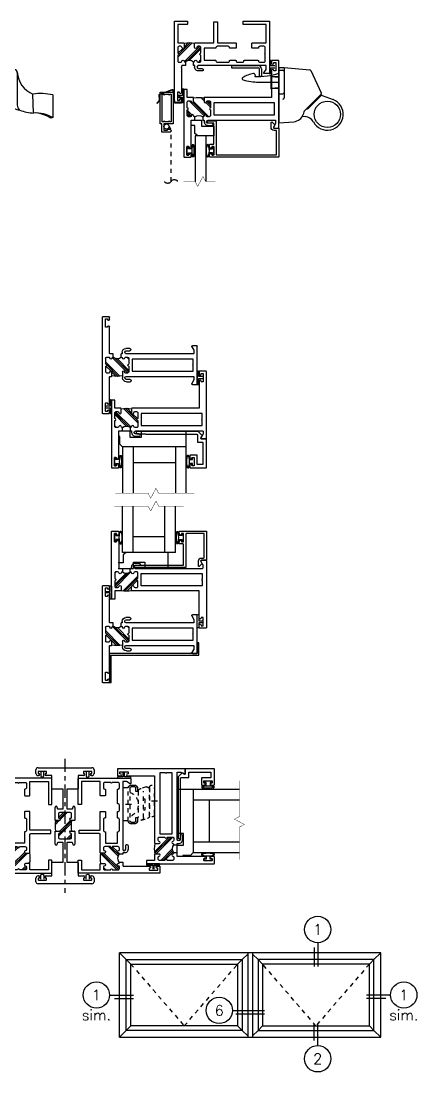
# Model space of a CAD drawing. Extents: x 0.1 to 55.9, y 2.9 to 38.1.
# Drawn here: x 18.25 to 27.63, y 2.89 to 27.77 of the extents above; entities that cross this region are included whole.
import ezdxf
from ezdxf.enums import TextEntityAlignment as Align

# ---------------------------------------------------------------- set-up
doc = ezdxf.new("R2010")
doc.units = 0
doc.header["$LTSCALE"] = 0.25
doc.header["$MEASUREMENT"] = 0
for name, pattern in [('CENTER', [2, 1.25, -0.25, 0.25, -0.25]), ('HIDDEN', [0.375, 0.25, -0.125]), ('HIDDEN2', [0.1875, 0.125, -0.0625])]:
    doc.linetypes.add(name, pattern=pattern)
doc.layers.get('0').update_dxf_attribs({"linetype": 'CONTINUOUS'})
for name, color, linetype in [('CENTERLINE', 40, 'CENTER'), ('DIM', 7, 'CONTINUOUS'), ('ELEV_FRAME', 1, 'CONTINUOUS'), ('ELEV_VENT', 5, 'CONTINUOUS'), ('FRAME', 1, 'CONTINUOUS'), ('GLASS', 7, 'CONTINUOUS'), ('MISC', 7, 'CONTINUOUS'), ('SCREEN', 92, 'CONTINUOUS'), ('SCREEN_CLIP', 7, 'CONTINUOUS'), ('TEXT', 7, 'CONTINUOUS'), ('VENT', 5, 'CONTINUOUS')]:
    doc.layers.add(name, color=color, linetype=linetype)
doc.styles.get("Standard").update_dxf_attribs({"font": 'simplex.shx'})

# ---------------------------------------------------------------- blocks, each defined once
blk = doc.blocks.new('PI_STRIKE PLATE')
at = {"layer": 'MISC'}
for p, q in [((0, 0), (-0.01, 0)), ((-0.01, 0), (-0.01, -0.05)), ((0, 0), (0.62, 0)), ((-0.01, -0.05), (0.62, -0.05)), ((0.65, -0.256), (0.65, -0.08)), ((0.7, -0.08), (0.7, -0.256)), ((0.7, -0.256), (0.65, -0.256))]:
    blk.add_line(p, q, dxfattribs=at)
for radius in [0.08, 0.03]:
    blk.add_arc((0.62, -0.08), radius, 0, 90, dxfattribs=at)
blk = doc.blocks.new('PI_SPRING_LATCH')
for p, q in [((0, 1.312), (0.125, 1.312)), ((0, 1.25), (0.094, 1.25)), ((0.125, 1.312), (0.125, 0.594)), ((0.125, 1.312), (0.73, 1.26)), ((0.755, 1.242), (1.003, 0.711)), ((0, 0.688), (0.094, 0.688)), ((0.996, 0.676), (0.6, 0.28)), ((0.992, 0.646), (0.691, 0.346)), ((1.025, 0.653), (1.282, 0.555)), ((0.592, 0.267), (0.572, 0.204)), ((0, 0), (0.356, 0.031)), ((0.552, 0.159), (0.621, 0.153))]:
    blk.add_line(p, q)
blk.add_circle((1.147, 0.205), 0.312)
for centre, radius, start, end in [((0.094, 1.219), 0.0312, 0, 90), ((0.727, 1.228), 0.0313, 25, 85), ((0.094, 0.719), 0.0312, 270, 0), ((0.094, 0.594), 0.0312, 270, 0), ((1.147, 0.205), 0.375, 208.8153, 68.9669), ((1.014, 0.624), 0.0313, 68.9669, 135), ((0.974, 0.698), 0.0313, 315, 25), ((0.622, 0.258), 0.0313, 135, 162.2887), ((0.669, 0.368), 0.0312, 250.2245, 315), ((0.334, 0.28), 0.25, 275, 342.2887), ((0.599, -0.096), 0.25, 28.8153, 85)]:
    blk.add_arc(centre, radius, start, end)
at = {"layer": 'MISC'}
for p, q in [((0, 1.312), (0, 0)), ((-0.565, 1.137), (-0.57, 1.097)), ((-0.48, 0.967), (0, 0.967))]:
    blk.add_line(p, q, dxfattribs=at)
for centre, radius, start, end in [((-0.839, 1.049), 0.031, 122.2177, 254.8625), ((-0.489, 0.493), 0.687, 99.3002, 122.2177), ((-0.458, 2.46), 1.493, 254.8625, 269.1443), ((-0.596, 1.141), 0.031, 353.1248, 99.3002), ((-0.52, 2.817), 1.72, 268.3474, 287.5924)]:
    blk.add_arc(centre, radius, start, end, dxfattribs=at)
blk = doc.blocks.new('05P86-BLOCK-IG')
h = blk.add_hatch()
h.set_pattern_fill('PLAST', angle=45, style=0)
h.paths.add_polyline_path([(0.544, 1.12, -1), (0.544, 1.17), (0.544, 1.302, 0.414214), (0.512, 1.333), (0.474, 1.333, 0.38311), (0.443, 1.305, -0.947716), (0.393, 1.308), (0.393, 1.403, 0.081165), (0.143, 1.403), (0.143, 1.308, -0.947716), (0.094, 1.305, 0.38311), (0.063, 1.333), (0.024, 1.333, 0.414214), (-0.007, 1.302), (-0.007, 1.17, -1), (-0.007, 1.12), (-0.007, 0.988, 0.414214), (0.024, 0.957), (0.063, 0.957, 0.38311), (0.094, 0.985, -0.898027), (0.143, 0.985, 0.38311), (0.174, 0.957, -0.436275), (0.363, 0.957, 0.38311), (0.394, 0.985, -0.898027), (0.443, 0.985, 0.38311), (0.474, 0.957), (0.512, 0.957, 0.414214), (0.544, 0.988)])
for points in [[(0.003, 1.852, 0.414214), (-0.007, 1.842), (-0.007, 1.423, 0.414214), (0.003, 1.413), (0.134, 1.413, -0.414214), (0.143, 1.403), (0.143, 1.308, -0.947716), (0.094, 1.305, 0.38311), (0.063, 1.333), (0.024, 1.333, 0.414214), (-0.007, 1.302), (-0.007, 1.17, -1), (-0.007, 1.12), (-0.007, 0.988, 0.414214), (0.024, 0.957), (0.063, 0.957, 0.38311), (0.094, 0.985, -0.898027), (0.143, 0.985, 0.38311), (0.174, 0.957), (0.174, 0.877), (0.097, 0.877, 0.414214), (0.086, 0.867), (0.086, 0.847, -0.331679), (0.084, 0.843, 0.745356), (0.084, 0.824, -0.331679), (0.086, 0.82), (0.086, 0.747, -0.331679), (0.084, 0.743, 0.745356), (0.084, 0.724, -0.331679), (0.086, 0.72), (0.086, 0.244, -1.19356), (0.037, 0.244), (0.037, 0.25), (-0.014, 0.25), (-0.014, 0.05), (0.037, 0.05), (0.037, 0.074, -0.596863), (0.086, 0.074), (0.086, 0.01, -0.414214), (0.076, 0), (-0.076, 0, -0.414214), (-0.087, 0.01), (-0.087, 1.922, -0.414214), (-0.076, 1.932), (0.215, 1.932, -0.414214), (0.226, 1.922), (0.226, 1.862, -0.414214), (0.215, 1.852)], [(1.377, 1.298, -0.414214), (1.367, 1.288), (1.23, 1.288, -0.414214), (1.221, 1.298), (1.221, 1.302, 0.414214), (1.19, 1.333), (0.93, 1.333, 0.414214), (0.898, 1.302), (0.898, 1.298, -0.414214), (0.889, 1.288), (0.623, 1.288), (0.623, 1.002), (0.889, 1.002, -0.414214), (0.898, 0.992), (0.898, 0.988, 0.414214), (0.93, 0.957), (1.19, 0.957, 0.414214), (1.221, 0.988), (1.221, 0.992, -0.414214), (1.23, 1.002), (1.367, 1.002, -0.414214), (1.377, 0.992), (1.377, 0.988, 0.414214), (1.407, 0.957), (1.529, 0.957, 0.414214), (1.56, 0.988), (1.56, 0.992, -0.414214), (1.569, 1.002), (1.897, 1.002, -0.414214), (1.907, 0.992), (1.907, 0.988, 0.414214), (1.938, 0.957), (2.032, 0.957, 0.414214), (2.064, 0.988), (2.064, 1.132, -1), (2.064, 1.162), (2.064, 1.302, 0.414214), (2.032, 1.333), (1.938, 1.333, 0.414214), (1.907, 1.302), (1.907, 1.298, -0.414214), (1.897, 1.288), (1.76, 1.288, -0.414214), (1.75, 1.298), (1.75, 1.403, -0.414214), (1.76, 1.413), (2.084, 1.413), (2.084, 1.852), (1.549, 1.852, -0.414214), (1.539, 1.862), (1.539, 1.922, -0.414214), (1.549, 1.932), (2.154, 1.932, -0.414214), (2.163, 1.922), (2.163, 0.697, -0.414214), (2.154, 0.687), (2.042, 0.687, -0.57735), (2.034, 0.702), (2.084, 0.788), (2.084, 0.877), (0.483, 0.877, 1), (0.483, 0.806), (0.567, 0.806, -1.178959), (0.567, 0.752), (0.483, 0.752, -0.536675), (0.401, 0.877), (0.363, 0.877), (0.363, 0.957, 0.38311), (0.394, 0.985, -0.898027), (0.443, 0.985, 0.38311), (0.474, 0.957), (0.512, 0.957, 0.414214), (0.544, 0.988), (0.544, 1.12, -1), (0.544, 1.17), (0.544, 1.302, 0.414214), (0.512, 1.333), (0.474, 1.333, 0.38311), (0.443, 1.305, -0.947716), (0.393, 1.308), (0.393, 1.403, -0.414214), (0.404, 1.413), (0.832, 1.413, 0.414214), (0.852, 1.433), (0.852, 1.909), (0.932, 1.909), (0.932, 1.433, 0.414214), (0.952, 1.413), (1.367, 1.413, -0.414214), (1.377, 1.403)]]:
    blk.add_lwpolyline(points, format="xyb", close=True)
at = {"color": 7}
for centre, radius, start, end in [((0.269, 0.638), 0.775, 80.7195, 99.2805), ((0.269, 0.869), 0.129, 42.8591, 137.1409)]:
    blk.add_arc(centre, radius, start, end, dxfattribs=at)
blk = doc.blocks.new('05P11-Z-BAR')
h = blk.add_hatch()
h.set_pattern_fill('PLAST', angle=45, style=0)
h.set_pattern_definition([(45, (-0.3846, -1e-07), (-0.176777, 0.176777), []), (45, (-0.4067, 0.0221), (-0.176777, 0.176777), []), (45, (-0.4288, 0.0442), (-0.176777, 0.176777), [])])
h.paths.add_polyline_path([(0.006, 1.12, -0.414214), (-0.018, 1.145, -0.414214), (0.006, 1.17), (0.006, 1.302, 0.414214), (-0.025, 1.333), (-0.063, 1.333, 0.38311), (-0.094, 1.305, -0.947716), (-0.143, 1.308), (-0.143, 1.403, 0.087329), (-0.394, 1.403), (-0.394, 1.308, -1), (-0.443, 1.308, 0.352985), (-0.473, 1.333), (-0.512, 1.333, 0.414214), (-0.544, 1.302), (-0.544, 1.17, -0.414214), (-0.518, 1.145, -0.414214), (-0.544, 1.12), (-0.544, 0.988, 0.414214), (-0.512, 0.957), (-0.474, 0.957, 0.38311), (-0.443, 0.985, -0.898027), (-0.394, 0.985, 0.38311), (-0.363, 0.957, -0.325577), (-0.174, 0.957, 0.363634), (-0.143, 0.982, -0.947716), (-0.094, 0.985, 0.38311), (-0.063, 0.957), (-0.025, 0.957, 0.414214), (0.006, 0.988)])
blk.add_line((-0.087, 0.877), (-0.087, 0.877))
for points in [[(-2.164, 2.28, -0.414214), (-2.154, 2.29), (-2.001, 2.29, -0.414214), (-1.991, 2.28), (-1.991, 2.226, -1), (-2.041, 2.226), (-2.041, 2.23, 0.414214), (-2.051, 2.24), (-2.081, 2.24, 0.414214), (-2.091, 2.23), (-2.091, 2.05, 0.414214), (-2.081, 2.04), (-2.051, 2.04, 0.414214), (-2.041, 2.05), (-2.041, 2.051, -1), (-1.991, 2.051), (-1.991, 1.413), (-0.403, 1.413, -0.414214), (-0.394, 1.403), (-0.394, 1.306, -0.888834), (-0.443, 1.306, 0.377258), (-0.474, 1.333), (-0.512, 1.333, 0.414214), (-0.544, 1.302), (-0.544, 1.17, -1), (-0.544, 1.12), (-0.544, 0.988, 0.414214), (-0.512, 0.957), (-0.474, 0.957, 0.383109), (-0.443, 0.985, -0.898027), (-0.394, 0.985, 0.38311), (-0.363, 0.957), (-0.363, 0.877), (-0.394, 0.877), (-0.394, 0.842, -0.414214), (-0.483, 0.752), (-0.571, 0.752, -1), (-0.571, 0.806), (-0.486, 0.806, 0.859155), (-0.486, 0.877), (-2.074, 0.877, 0.414214), (-2.084, 0.867), (-2.084, 0.797, 0.131652), (-2.082, 0.792), (-2.035, 0.709, -0.577353), (-2.048, 0.687), (-2.154, 0.687, -0.414214), (-2.164, 0.697), (-2.164, 2.28)], [(-0.025, 0.957, 0.414214), (0.006, 0.988), (0.006, 1.12, -1), (0.006, 1.17), (0.006, 1.302, 0.414214), (-0.025, 1.333), (-0.063, 1.333, 0.38311), (-0.094, 1.305, -0.947716), (-0.143, 1.308), (-0.143, 1.403, -0.414214), (-0.133, 1.413), (0.006, 1.413), (0.006, 1.603), (0.086, 1.603), (0.086, 0.01, -0.414214), (0.077, 0), (-0.077, 0, -0.414214), (-0.087, 0.01), (-0.087, 0.064, -1), (-0.037, 0.064), (-0.037, 0.06, 0.414214), (-0.027, 0.05), (0.003, 0.05, 0.414214), (0.014, 0.06), (0.014, 0.24, 0.414214), (0.003, 0.25), (-0.027, 0.25, 0.414214), (-0.037, 0.24), (-0.037, 0.239, -1), (-0.087, 0.239), (-0.087, 0.877), (-0.174, 0.877), (-0.174, 0.957, 0.363634), (-0.143, 0.982, -0.947716), (-0.094, 0.985, 0.38311), (-0.063, 0.957), (-0.025, 0.957)]]:
    blk.add_lwpolyline(points, format="xyb")
blk.add_lwpolyline([(-2.063, 1.16), (-2.063, 1.288), (-0.623, 1.288), (-0.623, 1.002), (-2.063, 1.002), (-2.063, 1.129), (-2.048, 1.145)], close=True)
at = {"color": 7}
for centre, radius, start, end in [((-0.269, 0.638), 0.775, 80.7195, 99.2805), ((-0.269, 0.828), 0.16, 53.9319, 126.0681)]:
    blk.add_arc(centre, radius, start, end, dxfattribs=at)
blk = doc.blocks.new('05P05-.25in_GLASS_STOP')
for p, q in [((-0.588, 0.25), (-0.623, 0.25)), ((-0.623, 0.25), (-0.623, 0.05)), ((-0.588, 0.198), (-0.588, 0.25)), ((-0.022, 0.198), (-0.022, 0.25)), ((-0.022, 0.25), (0.013, 0.25)), ((0.013, 0.25), (0.013, 0.05)), ((-0.623, 0.05), (-0.588, 0.05)), ((-0.526, 0.198), (-0.588, 0.198)), ((-0.588, 0.05), (-0.588, 0.103)), ((-0.588, 0.103), (-0.526, 0.103)), ((-0.084, 0.198), (-0.022, 0.198)), ((-0.022, 0.103), (-0.084, 0.103)), ((-0.022, 0.05), (-0.022, 0.103)), ((0.013, 0.05), (-0.022, 0.05))]:
    blk.add_line(p, q)
blk.add_lwpolyline([(-2.048, 0.632, 0.414214), (-1.978, 0.702), (-1.978, 0.817, 0.668179), (-2.003, 0.828), (-2.053, 0.778, 0.339454), (-2.057, 0.748), (-2.035, 0.71, -0.57735), (-2.048, 0.687), (-2.153, 0.687, 0.414214), (-2.163, 0.677), (-2.163, 0.01, 0.414214), (-2.153, 0), (-0.533, 0, 0.414214), (-0.523, 0.01), (-0.523, 0.064, 0.414214), (-0.548, 0.089), (-0.549, 0.089, 0.414214), (-0.573, 0.064), (-0.573, 0.06, -0.414214), (-0.583, 0.05), (-0.608, 0.05, -0.414214), (-0.623, 0.065), (-0.623, 0.235, -0.414214), (-0.608, 0.25), (-0.583, 0.25, -0.414214), (-0.573, 0.24), (-0.573, 0.239, 0.414214), (-0.549, 0.214), (-0.548, 0.214, 0.414214), (-0.523, 0.239), (-0.523, 0.288, 0.414214), (-0.538, 0.303), (-0.613, 0.303, -0.414214), (-0.623, 0.313), (-0.623, 0.795, -0.414214), (-0.613, 0.805), (-0.474, 0.805, 0.414214), (-0.447, 0.832), (-0.447, 0.833, 0.414214), (-0.474, 0.86), (-0.668, 0.86, 0.414214), (-0.678, 0.85), (-0.678, 0.065, -0.414214), (-0.688, 0.055), (-2.098, 0.055, -0.414214), (-2.108, 0.065), (-2.108, 0.622, -0.414214), (-2.098, 0.632)], format="xyb", close=True)
at = {"extrusion": (0, 0, -1)}
blk.add_ellipse((-0.479, 0.15), major_axis=(0, 0.129), ratio=0.232303, dxfattribs=at)
blk.add_ellipse((-0.131, 0.15), major_axis=(0, 0.129), ratio=0.232303)
for points in [[(-0.526, 0.198), (-0.524, 0.219), (-0.521, 0.239), (-0.512, 0.269), (-0.508, 0.28), (-0.495, 0.294), (-0.487, 0.298), (-0.479, 0.298), (-0.468, 0.298), (-0.46, 0.292), (-0.451, 0.279), (-0.447, 0.272), (-0.437, 0.244), (-0.433, 0.215), (-0.428, 0.136), (-0.432, 0.085), (-0.444, 0.034), (-0.448, 0.022), (-0.464, 0.005), (-0.478, 0), (-0.499, 0.008), (-0.504, 0.016), (-0.512, 0.032), (-0.515, 0.041), (-0.522, 0.067), (-0.524, 0.084), (-0.526, 0.103)], [(-0.084, 0.198), (-0.086, 0.219), (-0.089, 0.239), (-0.098, 0.269), (-0.102, 0.28), (-0.115, 0.294), (-0.123, 0.298), (-0.131, 0.298), (-0.142, 0.298), (-0.15, 0.292), (-0.159, 0.279), (-0.163, 0.272), (-0.173, 0.244), (-0.177, 0.215), (-0.182, 0.136), (-0.178, 0.085), (-0.166, 0.034), (-0.162, 0.022), (-0.146, 0.005), (-0.132, 0), (-0.111, 0.008), (-0.106, 0.016), (-0.098, 0.032), (-0.095, 0.041), (-0.088, 0.067), (-0.086, 0.084), (-0.084, 0.103)]]:
    blk.add_open_spline(points, degree=3, knots=[5.075676, 5.075676, 5.075676, 5.075676, 5.596595, 5.596595, 6.055763, 6.055763, 6.283185, 6.283185, 6.283185, 6.572914, 6.572914, 6.862642, 6.862642, 7.608886, 7.608886, 8.676451, 8.676451, 9.18434, 9.18434, 9.518242, 9.518242, 9.852144, 9.852144, 10.186046, 10.186046, 10.631436, 10.631436, 10.631436, 10.631436])
blk = doc.blocks.new('05P01-T-BAR')
h = blk.add_hatch()
h.set_pattern_fill('PLAST', angle=225, style=0)
h.paths.add_polyline_path([(0.006, 1.12, -0.414214), (-0.018, 1.145, -0.414214), (0.006, 1.17), (0.006, 1.302, 0.414214), (-0.024, 1.333), (-0.054, 1.333, 0.448856), (-0.093, 1.308, -1), (-0.143, 1.308, 0.363634), (-0.174, 1.333, -0.437775), (-0.362, 1.333, 0.363634), (-0.394, 1.308, -1), (-0.443, 1.308, 0.448856), (-0.483, 1.333), (-0.513, 1.333, 0.414214), (-0.543, 1.302), (-0.543, 1.17, -0.414214), (-0.518, 1.145, -0.414214), (-0.543, 1.12), (-0.543, 0.988, 0.414214), (-0.513, 0.957), (-0.483, 0.957), (-0.473, 0.957, 0.352985), (-0.443, 0.982, -1), (-0.394, 0.982), (-0.394, 0.887, 0.081165), (-0.143, 0.887), (-0.143, 0.982, -1), (-0.093, 0.982, 0.352985), (-0.064, 0.957), (-0.054, 0.957), (-0.024, 0.957, 0.414214), (0.006, 0.988)])
for p, q in [((-0.087, 2.226), (-0.087, 2.28)), ((-0.076, 2.29), (0.076, 2.29)), ((0.003, 2.24), (-0.027, 2.24)), ((0.086, 2.28), (0.086, 0.01)), ((-0.087, 1.423), (-0.087, 2.051)), ((-0.061, 2.201), (-0.062, 2.201)), ((-0.062, 2.076), (-0.061, 2.076)), ((-0.037, 2.23), (-0.037, 2.226)), ((-0.037, 2.051), (-0.037, 2.05)), ((-0.027, 2.04), (0.003, 2.04)), ((0.013, 2.05), (0.013, 2.23)), ((-2.163, 0.697), (-2.163, 1.593)), ((-2.153, 1.603), (-2.047, 1.603)), ((-2.035, 1.581), (-2.083, 1.496)), ((-2.083, 1.496), (-2.083, 1.423)), ((-0.59, 1.511), (-0.59, 1.512)), ((-0.564, 1.538), (-0.475, 1.538)), ((-2.073, 1.413), (-0.483, 1.413)), ((-0.483, 1.484), (-0.563, 1.484)), ((-0.543, 1.302), (-0.543, 1.17)), ((-0.483, 1.333), (-0.513, 1.333)), ((-0.447, 1.449), (-0.447, 1.449)), ((-0.385, 1.448), (-0.385, 1.423)), ((-0.375, 1.413), (-0.362, 1.413)), ((-0.362, 1.333), (-0.362, 1.413)), ((-0.174, 1.333), (-0.174, 1.413)), ((-0.174, 1.413), (-0.096, 1.413)), ((-0.024, 1.333), (-0.054, 1.333)), ((0.006, 1.17), (0.006, 1.302)), ((-0.543, 1.12), (-0.543, 0.988)), ((0.006, 0.988), (0.006, 1.12)), ((-2.083, 0.867), (-2.083, 0.794)), ((-2.083, 0.794), (-2.035, 0.71)), ((-0.483, 0.877), (-2.073, 0.877)), ((-0.598, 0.779), (-0.598, 0.779)), ((-0.484, 0.752), (-0.572, 0.752)), ((-0.571, 0.806), (-0.483, 0.806)), ((-0.513, 0.957), (-0.483, 0.957)), ((-0.483, 0.957), (-0.474, 0.957)), ((-0.447, 0.841), (-0.447, 0.842)), ((-0.394, 0.982), (-0.394, 0.842)), ((-0.143, 0.887), (-0.143, 0.982)), ((-0.096, 0.877), (-0.133, 0.877)), ((-0.087, 0.239), (-0.087, 0.867)), ((-0.062, 0.957), (-0.054, 0.957)), ((-0.054, 0.957), (-0.024, 0.957)), ((-2.047, 0.687), (-2.153, 0.687)), ((0.003, 0.25), (-0.027, 0.25)), ((-0.087, 0.01), (-0.087, 0.064)), ((0.076, 0), (-0.076, 0)), ((-0.061, 0.214), (-0.062, 0.214)), ((-0.062, 0.089), (-0.061, 0.089)), ((-0.037, 0.24), (-0.037, 0.239)), ((-0.037, 0.064), (-0.037, 0.06)), ((-0.027, 0.05), (0.003, 0.05)), ((0.013, 0.06), (0.013, 0.24))]:
    blk.add_line(p, q)
blk.add_lwpolyline([(-0.623, 1.288), (-0.623, 1.002), (-2.063, 1.002), (-2.063, 1.13), (-2.048, 1.145), (-2.063, 1.16), (-2.063, 1.288)], close=True)
for centre, radius, start, end in [((-0.076, 2.28), 0.01, 90, 180), ((-0.027, 2.23), 0.01, 90, 180), ((0.003, 2.23), 0.01, 0, 90), ((0.076, 2.28), 0.01, 0, 90), ((-0.062, 2.226), 0.0249, 180, 270), ((-0.062, 2.051), 0.0249, 90, 180), ((-0.061, 2.226), 0.0249, 270, 360), ((-0.061, 2.051), 0.0249, 360, 90), ((-0.027, 2.05), 0.01, 180, 270), ((0.003, 2.05), 0.01, 270, 0), ((-2.153, 1.593), 0.01, 90, 180), ((-2.047, 1.588), 0.015, 330, 90), ((-0.564, 1.512), 0.0265, 90, 180), ((-0.563, 1.511), 0.027, 180, 270), ((-0.475, 1.448), 0.09, 0, 90), ((-2.073, 1.423), 0.01, 180, 270), ((-0.513, 1.302), 0.031, 90, 180), ((-0.483, 1.449), 0.0355, 270, 0), ((-0.474, 1.303), 0.031, 8.9927, 105.6855), ((-0.483, 1.449), 0.035, 0, 90), ((-0.418, 1.308), 0.025, 180, 0), ((-0.363, 1.302), 0.031, 88.9185, 168.8505), ((-0.375, 1.423), 0.01, 180, 270), ((-0.174, 1.302), 0.031, 11.1495, 91.0815), ((-0.118, 1.308), 0.025, 180, 0), ((-0.096, 1.423), 0.01, 270, 0), ((-0.063, 1.303), 0.031, 74.3145, 171.0073), ((-0.024, 1.302), 0.031, 0, 90), ((-0.543, 1.145), 0.025, 0, 90), ((-0.543, 1.145), 0.025, 270, 360), ((-0.418, 0.982), 0.025, 0, 180), ((-0.118, 0.982), 0.025, 0, 180), ((0.006, 1.145), 0.025, 90, 180), ((0.006, 1.145), 0.025, 180, 270), ((-2.073, 0.867), 0.01, 90, 180), ((-0.571, 0.779), 0.027, 90, 180), ((-0.572, 0.779), 0.0265, 180, 270), ((-0.513, 0.988), 0.031, 180, 270), ((-0.483, 0.842), 0.0355, 0, 90), ((-0.484, 0.842), 0.09, 270, 360), ((-0.483, 0.841), 0.035, 270, 0), ((-0.474, 0.988), 0.031, 268.9185, 348.8505), ((-0.133, 0.887), 0.01, 180, 270), ((-0.096, 0.867), 0.01, 0, 90), ((-0.063, 0.988), 0.031, 191.1495, 271.0815), ((-0.024, 0.988), 0.031, 270, 0), ((-2.153, 0.697), 0.01, 180, 270), ((-2.047, 0.702), 0.015, 270, 30), ((-0.027, 0.24), 0.01, 90, 180), ((0.003, 0.24), 0.01, 0, 90), ((-0.062, 0.064), 0.0249, 90, 180), ((-0.076, 0.01), 0.01, 180, 270), ((-0.062, 0.239), 0.0249, 180, 270), ((-0.061, 0.239), 0.0249, 270, 0), ((-0.061, 0.064), 0.0249, 0, 90), ((-0.027, 0.06), 0.01, 180, 270), ((0.003, 0.06), 0.01, 270, 360), ((0.076, 0.01), 0.01, 270, 0)]:
    blk.add_arc(centre, radius, start, end)
at = {"color": 7}
for centre, radius, start, end in [((-0.268, 1.42), 0.128, 222.7148, 317.2852), ((-0.268, 1.652), 0.775, 260.7195, 279.2805)]:
    blk.add_arc(centre, radius, start, end, dxfattribs=at)
blk = doc.blocks.new('05P10-1.5in_GLASS_STOP')
for p, q in [((-1.838, 0.25), (-1.873, 0.25)), ((-1.873, 0.25), (-1.873, 0.05)), ((-1.838, 0.197), (-1.838, 0.25)), ((-0.022, 0.197), (-0.022, 0.25)), ((-0.022, 0.25), (0.013, 0.25)), ((0.013, 0.25), (0.013, 0.05)), ((-1.873, 0.05), (-1.838, 0.05)), ((-1.776, 0.197), (-1.838, 0.197)), ((-1.838, 0.05), (-1.838, 0.102)), ((-1.838, 0.102), (-1.776, 0.102)), ((-0.084, 0.197), (-0.022, 0.197)), ((-0.022, 0.102), (-0.084, 0.102)), ((-0.022, 0.05), (-0.022, 0.102)), ((0.013, 0.05), (-0.022, 0.05))]:
    blk.add_line(p, q)
blk.add_lwpolyline([(-1.823, 0.239), (-1.823, 0.24, 0.414214), (-1.833, 0.25), (-1.858, 0.25, 0.414214), (-1.873, 0.235), (-1.873, 0.065, 0.414214), (-1.858, 0.05), (-1.833, 0.05, 0.414214), (-1.823, 0.06), (-1.823, 0.064, -0.414214), (-1.799, 0.089), (-1.798, 0.089, -0.414214), (-1.773, 0.064), (-1.773, 0.015, -0.414214), (-1.788, 0), (-2.153, 0, -0.414214), (-2.163, 0.01), (-2.163, 0.677, -0.414214), (-2.153, 0.687), (-2.047, 0.687, 0.57735), (-2.035, 0.709), (-2.057, 0.748, -0.339454), (-2.053, 0.778), (-1.974, 0.857, -0.198912), (-1.967, 0.86), (-0.529, 0.86, -0.414214), (-0.502, 0.833), (-0.502, 0.832, -0.414214), (-0.529, 0.805), (-0.727, 0.805), (-0.727, 0.798), (-1.942, 0.798, 0.414214), (-1.952, 0.788), (-1.952, 0.617, -0.414214), (-1.962, 0.607), (-2.073, 0.607, 0.414214), (-2.083, 0.597), (-2.083, 0.09, 0.414214), (-2.073, 0.08), (-1.956, 0.08, 0.414214), (-1.946, 0.09), (-1.946, 0.293, -0.414214), (-1.936, 0.303), (-1.788, 0.303, -0.414214), (-1.773, 0.288), (-1.773, 0.239, -0.414214), (-1.798, 0.214), (-1.799, 0.214, -0.414214)], format="xyb", close=True)
at = {"extrusion": (0, 0, -1)}
blk.add_ellipse((-1.729, 0.15), major_axis=(0, 0.129), ratio=0.232303, dxfattribs=at)
blk.add_ellipse((-0.131, 0.15), major_axis=(0, 0.129), ratio=0.232303)
for points in [[(-1.776, 0.197), (-1.774, 0.219), (-1.771, 0.239), (-1.762, 0.269), (-1.758, 0.28), (-1.745, 0.294), (-1.737, 0.298), (-1.729, 0.298), (-1.718, 0.298), (-1.71, 0.292), (-1.701, 0.279), (-1.697, 0.272), (-1.687, 0.244), (-1.683, 0.215), (-1.678, 0.136), (-1.682, 0.085), (-1.694, 0.034), (-1.698, 0.022), (-1.714, 0.005), (-1.728, 0), (-1.749, 0.008), (-1.754, 0.016), (-1.762, 0.032), (-1.765, 0.041), (-1.772, 0.067), (-1.774, 0.084), (-1.776, 0.102)], [(-0.084, 0.197), (-0.086, 0.219), (-0.089, 0.239), (-0.098, 0.269), (-0.102, 0.28), (-0.115, 0.294), (-0.123, 0.298), (-0.131, 0.298), (-0.142, 0.298), (-0.15, 0.292), (-0.159, 0.279), (-0.163, 0.272), (-0.173, 0.244), (-0.177, 0.215), (-0.182, 0.136), (-0.178, 0.085), (-0.166, 0.034), (-0.162, 0.022), (-0.146, 0.005), (-0.132, 0), (-0.111, 0.008), (-0.106, 0.016), (-0.098, 0.032), (-0.095, 0.041), (-0.088, 0.067), (-0.086, 0.084), (-0.084, 0.102)]]:
    blk.add_open_spline(points, degree=3, knots=[5.075676, 5.075676, 5.075676, 5.075676, 5.596595, 5.596595, 6.055763, 6.055763, 6.283185, 6.283185, 6.283185, 6.572914, 6.572914, 6.862642, 6.862642, 7.608886, 7.608886, 8.676451, 8.676451, 9.18434, 9.18434, 9.518242, 9.518242, 9.852144, 9.852144, 10.186046, 10.186046, 10.631436, 10.631436, 10.631436, 10.631436])
blk = doc.blocks.new('05P94 I-MULL')
h = blk.add_hatch()
h.set_pattern_fill('PLAST', angle=45, style=0)
h.set_pattern_definition([(45, (-7.51987, -8.9998), (-0.1767767, 0.1767767), []), (45, (-7.54197, -8.9777), (-0.1767767, 0.1767767), []), (45, (-7.56406, -8.9556), (-0.1767767, 0.1767767), [])])
h.paths.add_polyline_path([(0.156, 1.4895, 0.4142136), (0.146, 1.4995), (0.1309, 1.4995, -0.4142136), (0.106, 1.5244), (0.106, 1.5246, -0.4142136), (0.1309, 1.5495), (0.131, 1.5495, 0.4142136), (0.156, 1.5745), (0.156, 1.6565, 0.4142136), (0.125, 1.6875), (0, 1.6875), (-0.125, 1.6875, 0.4142136), (-0.156, 1.6565), (-0.156, 1.5745, 0.4142136), (-0.131, 1.5495), (-0.1309, 1.5495, -0.4142136), (-0.106, 1.5246), (-0.106, 1.5244, -0.4142136), (-0.1309, 1.4995), (-0.226, 1.4995, 0.0811649), (-0.226, 1.2495), (-0.1309, 1.2495, -0.4142136), (-0.106, 1.2246), (-0.106, 1.2244, -0.4142136), (-0.1309, 1.1995), (-0.131, 1.1995, 0.4142136), (-0.156, 1.1745), (-0.156, 1.0925, 0.4142136), (-0.125, 1.0615), (0, 1.0615), (0.125, 1.0615, 0.4142136), (0.156, 1.0925), (0.156, 1.1745, 0.4142136), (0.131, 1.1995), (0.1309, 1.1995, -0.4142136), (0.106, 1.2244), (0.106, 1.2246, -0.4142136), (0.1309, 1.2495), (0.146, 1.2495, 0.4142136), (0.156, 1.2595, -0.0888896)])
for p, q in [((-0.637, 2.749), (0, 2.749)), ((0, 2.749), (0.637, 2.749)), ((-0.687, 2.612), (-0.687, 2.699)), ((-0.637, 2.652), (-0.637, 2.612)), ((-0.637, 2.612), (-0.6229, 2.612)), ((-0.6229, 2.562), (-0.637, 2.562)), ((-0.447, 2.662), (-0.627, 2.662)), ((-0.598, 2.5871), (-0.598, 2.5869)), ((-0.473, 2.5869), (-0.473, 2.5871)), ((-0.4481, 2.612), (-0.437, 2.612)), ((-0.313, 2.562), (-0.4481, 2.562)), ((-0.437, 2.612), (-0.437, 2.652)), ((-0.313, 2.251), (-0.313, 2.562)), ((0.4481, 2.562), (0.313, 2.562)), ((0.313, 2.562), (0.313, 2.251)), ((0.437, 2.652), (0.437, 2.612)), ((0.437, 2.612), (0.4481, 2.612)), ((0.627, 2.662), (0.447, 2.662)), ((0.473, 2.5871), (0.473, 2.5869)), ((0.598, 2.5869), (0.598, 2.5871)), ((0.6229, 2.612), (0.637, 2.612)), ((0.637, 2.562), (0.6229, 2.562)), ((0.637, 2.612), (0.637, 2.652)), ((0.687, 2.699), (0.687, 2.612)), ((-0.053, 2.241), (-0.303, 2.241)), ((0.303, 2.241), (0.053, 2.241)), ((-0.043, 1.7835), (-0.043, 2.231)), ((0.043, 2.231), (0.043, 1.7835)), ((-0.236, 1.5095), (-0.236, 1.8085)), ((-0.209, 1.8355), (-0.209, 1.8355)), ((-0.182, 1.8085), (-0.182, 1.7835)), ((-0.172, 1.7735), (-0.053, 1.7735)), ((0.053, 1.7735), (0.172, 1.7735)), ((0.182, 1.7835), (0.182, 1.8085)), ((0.209, 1.8355), (0.209, 1.8355)), ((0.236, 1.8085), (0.236, 1.5095)), ((-0.236, 1.4995), (-0.236, 1.5095)), ((-0.146, 1.4995), (-0.236, 1.4995)), ((-0.156, 1.6565), (-0.156, 1.5745)), ((-0.1309, 1.4995), (-0.146, 1.4995)), ((-0.131, 1.5495), (-0.1309, 1.5495)), ((0, 1.6875), (-0.125, 1.6875)), ((-0.106, 1.5246), (-0.106, 1.5244)), ((0.125, 1.6875), (0, 1.6875)), ((0.106, 1.5244), (0.106, 1.5246)), ((0.1309, 1.5495), (0.131, 1.5495)), ((0.226, 1.4995), (0.1309, 1.4995)), ((0.156, 1.5745), (0.156, 1.6565)), ((-0.236, 0.9405), (-0.236, 1.2495)), ((-0.236, 1.2495), (-0.1309, 1.2495)), ((0.1309, 1.2495), (0.226, 1.2495)), ((-0.156, 1.1745), (-0.156, 1.0925)), ((-0.1309, 1.1995), (-0.131, 1.1995)), ((-0.125, 1.0615), (0, 1.0615)), ((-0.106, 1.2246), (-0.106, 1.2244)), ((0, 1.0615), (0.125, 1.0615)), ((0.106, 1.2244), (0.106, 1.2246)), ((0.131, 1.1995), (0.1309, 1.1995)), ((0.156, 1.0925), (0.156, 1.1745)), ((0.236, 1.2395), (0.236, 0.9405)), ((-0.209, 0.9135), (-0.209, 0.9135)), ((-0.209, 0.9135), (-0.209, 0.9135)), ((-0.182, 0.9655), (-0.182, 0.9405)), ((-0.053, 0.9755), (-0.172, 0.9755)), ((-0.043, 0.518), (-0.043, 0.9655)), ((0.043, 0.9655), (0.043, 0.518)), ((0.172, 0.9755), (0.053, 0.9755)), ((0.182, 0.9405), (0.182, 0.9655)), ((0.209, 0.9135), (0.209, 0.9135)), ((-0.313, 0.187), (-0.313, 0.498)), ((-0.303, 0.508), (-0.053, 0.508)), ((0.053, 0.508), (0.303, 0.508)), ((0.313, 0.498), (0.313, 0.187)), ((-0.687, 0.05), (-0.687, 0.137)), ((-0.637, 0.187), (-0.6229, 0.187)), ((-0.6229, 0.137), (-0.637, 0.137)), ((-0.637, 0.137), (-0.637, 0.097)), ((0, 0), (-0.637, 0)), ((-0.627, 0.087), (-0.447, 0.087)), ((-0.598, 0.1621), (-0.598, 0.1619)), ((-0.473, 0.1619), (-0.473, 0.1621)), ((-0.4481, 0.187), (-0.313, 0.187)), ((-0.437, 0.137), (-0.4481, 0.137)), ((-0.437, 0.097), (-0.437, 0.137)), ((0.637, 0), (0, 0)), ((0.313, 0.187), (0.4481, 0.187)), ((0.4481, 0.137), (0.437, 0.137)), ((0.437, 0.137), (0.437, 0.097)), ((0.447, 0.087), (0.627, 0.087)), ((0.473, 0.1621), (0.473, 0.1619)), ((0.598, 0.1619), (0.598, 0.1621)), ((0.6229, 0.187), (0.637, 0.187)), ((0.637, 0.137), (0.6229, 0.137)), ((0.637, 0.097), (0.637, 0.137)), ((0.687, 0.137), (0.687, 0.05))]:
    blk.add_line(p, q)
for centre, radius, start, end in [((-0.637, 2.699), 0.05, 90, 180), ((0.637, 2.699), 0.05, 360, 90), ((-0.637, 2.612), 0.05, 180, 270), ((-0.627, 2.652), 0.01, 90, 180), ((-0.6229, 2.5871), 0.0249, 0, 90), ((-0.6229, 2.5869), 0.0249, 270, 360), ((-0.4481, 2.5871), 0.0249, 90, 180), ((-0.4481, 2.5869), 0.0249, 180, 270), ((-0.447, 2.652), 0.01, 0, 90), ((0.447, 2.652), 0.01, 90, 180), ((0.4481, 2.5871), 0.0249, 360, 90), ((0.4481, 2.5869), 0.0249, 270, 0), ((0.6229, 2.5871), 0.0249, 90, 180), ((0.6229, 2.5869), 0.0249, 180, 270), ((0.627, 2.652), 0.01, 0, 90), ((0.637, 2.612), 0.05, 270, 0), ((-0.303, 2.251), 0.01, 180, 270), ((-0.053, 2.231), 0.01, 0, 90), ((0.053, 2.231), 0.01, 90, 180), ((0.303, 2.251), 0.01, 270, 360), ((-0.209, 1.8085), 0.027, 90, 180), ((-0.209, 1.8085), 0.027, 360, 90), ((-0.172, 1.7835), 0.01, 180, 270), ((-0.053, 1.7835), 0.01, 270, 0), ((0.053, 1.7835), 0.01, 180, 270), ((0.172, 1.7835), 0.01, 270, 360), ((0.209, 1.8085), 0.027, 90, 180), ((0.209, 1.8085), 0.027, 360, 90), ((-0.125, 1.6565), 0.031, 90, 180), ((-0.131, 1.5745), 0.025, 180, 270), ((-0.1309, 1.5246), 0.0249, 360, 90), ((-0.1309, 1.5244), 0.0249, 270, 0), ((0.1309, 1.5246), 0.0249, 90, 180), ((0.1309, 1.5244), 0.0249, 180, 270), ((0.125, 1.6565), 0.031, 0, 90), ((0.131, 1.5745), 0.025, 270, 0), ((0.226, 1.5095), 0.01, 270, 360), ((-0.1309, 1.2246), 0.0249, 0, 90), ((0.1309, 1.2246), 0.0249, 90, 180), ((0.226, 1.2395), 0.01, 0, 90), ((-0.131, 1.1745), 0.025, 90, 180), ((-0.125, 1.0925), 0.031, 180, 270), ((-0.1309, 1.2244), 0.0249, 270, 360), ((0.1309, 1.2244), 0.0249, 180, 270), ((0.125, 1.0925), 0.031, 270, 360), ((0.131, 1.1745), 0.025, 0, 90), ((-0.209, 0.9405), 0.027, 180, 270), ((-0.209, 0.9405), 0.027, 270, 0), ((-0.172, 0.9655), 0.01, 90, 180), ((-0.053, 0.9655), 0.01, 360, 90), ((0.053, 0.9655), 0.01, 90, 180), ((0.172, 0.9655), 0.01, 360, 90), ((0.209, 0.9405), 0.027, 180, 270), ((0.209, 0.9405), 0.027, 270, 0), ((-0.303, 0.498), 0.01, 90, 180), ((-0.053, 0.518), 0.01, 270, 360), ((0.053, 0.518), 0.01, 180, 270), ((0.303, 0.498), 0.01, 0, 90), ((-0.637, 0.137), 0.05, 90, 180), ((-0.637, 0.05), 0.05, 180, 270), ((-0.627, 0.097), 0.01, 180, 270), ((-0.6229, 0.1621), 0.0249, 0, 90), ((-0.6229, 0.1619), 0.0249, 270, 0), ((-0.4481, 0.1621), 0.0249, 90, 180), ((-0.4481, 0.1619), 0.0249, 180, 270), ((-0.447, 0.097), 0.01, 270, 360), ((0.447, 0.097), 0.01, 180, 270), ((0.4481, 0.1621), 0.0249, 0, 90), ((0.4481, 0.1619), 0.0249, 270, 360), ((0.6229, 0.1621), 0.0249, 90, 180), ((0.6229, 0.1619), 0.0249, 180, 270), ((0.627, 0.097), 0.01, 270, 0), ((0.637, 0.137), 0.05, 360, 90), ((0.637, 0.05), 0.05, 270, 0)]:
    blk.add_arc(centre, radius, start, end)
at = {"color": 7}
for centre, radius, start, end in [((0.539, 1.3745), 0.7751, 170.71953, 189.28047), ((0.7978, 1.3745), 0.652, 168.94662, 191.05338)]:
    blk.add_arc(centre, radius, start, end, dxfattribs=at)
blk = doc.blocks.new('250-I-MULLIONS')
blk.add_blockref('05P94 I-MULL', (0, 0))
blk = doc.blocks.new('4-BAR_HINGE')
for p, q in [((0.248, -1.119), (0.123, -1.119)), ((0.248, -1.901), (0.123, -1.901))]:
    blk.add_line(p, q)
at = {"linetype": 'HIDDEN', "ltscale": 0.75}
for p, q in [((0.248, -1.119), (0.248, -1.901)), ((0.288, -1.901), (0.288, -1.119)), ((0.401, -1.054), (0.313, -1.054)), ((0.313, -1.094), (0.401, -1.094)), ((0.426, -1.119), (0.426, -1.204)), ((0.426, -1.204), (0.466, -1.204)), ((0.466, -1.204), (0.466, -1.119)), ((0.486, -1.823), (0.486, -1.198)), ((0.556, -1.136), (0.701, -1.178)), ((0.611, -1.198), (0.611, -1.823)), ((0.748, -1.239), (0.748, -1.864)), ((0.641, -1.377), (0.611, -1.377)), ((0.641, -1.644), (0.641, -1.377)), ((0.748, -1.904), (0.748, -1.279)), ((0.873, -1.279), (0.873, -1.904)), ((0.611, -1.644), (0.641, -1.644)), ((0.401, -1.926), (0.313, -1.926)), ((0.313, -1.966), (0.401, -1.966)), ((0.466, -1.816), (0.426, -1.816)), ((0.426, -1.816), (0.426, -1.901)), ((0.466, -1.901), (0.466, -1.816)), ((0.67, -1.924), (0.526, -1.881))]:
    blk.add_line(p, q, dxfattribs=at)
at = {"linetype": 'Continuous'}
for p, q in [((0.324, -1.51), (0.183, -1.51)), ((0.943, -1.591), (0.802, -1.591))]:
    blk.add_line(p, q, dxfattribs=at)
at = {"linetype": 'HIDDEN', "ltscale": 0.75}
for centre, radius, start, end in [((0.313, -1.119), 0.065, 90, 180), ((0.313, -1.119), 0.025, 90, 180), ((0.181, -1.51), 0.305, 290.4553, 69.5447), ((0.401, -1.119), 0.065, 360, 90), ((0.401, -1.119), 0.025, 0, 90), ((0.548, -1.198), 0.0625, 0, 180), ((0.686, -1.239), 0.062, 0, 75.7192), ((0.81, -1.279), 0.0625, 0, 180), ((0.313, -1.901), 0.065, 180, 270), ((0.313, -1.901), 0.025, 180, 270), ((0.401, -1.901), 0.065, 270, 0), ((0.401, -1.901), 0.025, 270, 0), ((0.548, -1.823), 0.0625, 180, 0), ((0.686, -1.864), 0.062, 255.5579, 0), ((0.81, -1.904), 0.0625, 180, 0)]:
    blk.add_arc(centre, radius, start, end, dxfattribs=at)
blk = doc.blocks.new('PI_CAM_HANDLE')
for p, q in [((-0.53, 0.5), (-0.625, 0.5)), ((0.124, 0.498), (0.031, 0.498)), ((-0.688, -0.01), (-0.688, 0.437)), ((-0.468, 0.437), (-0.468, 0.26)), ((0, 0.467), (0, -0.467)), ((0.155, 0.469), (0.282, 0.455)), ((0.155, -0.442), (0.155, 0.467)), ((0.155, -0.371), (0.155, 0.397)), ((0.31, 0.424), (0.31, -0.399)), ((0.37, 0.449), (0.471, 0.449)), ((0.531, 0.382), (0.531, -0.389)), ((0, 0.135), (-0.343, 0.135)), ((0.155, 0), (0.155, 0)), ((0, -0.135), (-0.562, -0.135)), ((0.921, -0.575), (0.903, -0.125)), ((1.377, -0.148), (1.377, -0.684)), ((0.034, -0.498), (0.127, -0.472)), ((0.155, -0.443), (0.282, -0.43)), ((1.377, -0.684), (1.331, -0.697))]:
    blk.add_line(p, q)
for centre, radius, start, end in [((-0.625, 0.437), 0.0625, 90, 180), ((-0.53, 0.437), 0.0625, 0, 90), ((0.031, 0.467), 0.031, 90, 180), ((0.124, 0.467), 0.031, 0, 90), ((-0.343, 0.26), 0.125, 180, 270), ((0.279, 0.424), 0.031, 0, 83.5847), ((0.37, 0.389), 0.06, 90, 172.88), ((0.471, 0.389), 0.06, 352.88, 90), ((1.143, 0.44), 0.614, 184.6484, 247.0299), ((-0.562, -0.01), 0.125, 180, 270), ((1.084, -1.333), 1.221, 76.082, 98.4948), ((0.031, -0.467), 0.031, 180, 276.4153), ((0.124, -0.442), 0.031, 276.4153, 360), ((0.279, -0.399), 0.031, 276.4153, 360), ((0.696, 0.113), 0.627, 232.0087, 260.9517), ((0.688, -0.377), 0.158, 184.1295, 234.9355), ((0.962, 0.419), 0.995, 248.5056, 267.6488), ((0.968, -1.385), 0.811, 59.7152, 93.3382), ((0.878, -1.426), 0.858, 58.1565, 83.4948)]:
    blk.add_arc(centre, radius, start, end)
blk = doc.blocks.new('114-FLAT_SCREEN')
blk.add_line((0.142, 0.603), (0.142, 0.602))
at = {"linetype": 'HIDDEN'}
blk.add_line((0.194, 0.481), (0.144, 0.59), dxfattribs=at)
blk.add_lwpolyline([(0.399, 0.442), (0.399, -0.307), (0.087, -0.307), (0.087, 0.442), (0.312, 0.442), (0.312, 0.593), (0.222, 0.593), (0.222, 0.572), (0.172, 0.572, -0.414214), (0.142, 0.602), (0.142, 0.613, -0.414214), (0.172, 0.643), (0.362, 0.643), (0.362, 0.442)], format="xyb", close=True)
blk.add_lwpolyline([(0.292, -0.257), (0.193, -0.257), (0.182, -0.237), (0.17, -0.257), (0.136, -0.257), (0.136, 0.392), (0.17, 0.392), (0.182, 0.372), (0.193, 0.392), (0.292, 0.392), (0.303, 0.372), (0.315, 0.392), (0.348, 0.392), (0.348, -0.257), (0.315, -0.257), (0.303, -0.237)], close=True)
blk.add_circle((0.25, 0.507), 0.0618)
blk = doc.blocks.new('05P12-1.25in_GLASS_STOP')
for p, q in [((-1.588, 0.25), (-1.624, 0.25)), ((-1.624, 0.25), (-1.624, 0.05)), ((-1.588, 0.197), (-1.588, 0.25)), ((-0.022, 0.197), (-0.022, 0.25)), ((-0.022, 0.25), (0.013, 0.25)), ((0.013, 0.25), (0.013, 0.05)), ((-1.624, 0.05), (-1.588, 0.05)), ((-1.526, 0.197), (-1.588, 0.197)), ((-1.588, 0.05), (-1.588, 0.102)), ((-1.588, 0.102), (-1.526, 0.102)), ((-0.084, 0.197), (-0.022, 0.197)), ((-0.022, 0.102), (-0.084, 0.102)), ((-0.022, 0.05), (-0.022, 0.102)), ((0.013, 0.05), (-0.022, 0.05))]:
    blk.add_line(p, q)
blk.add_lwpolyline([(-1.573, 0.24, 0.414214), (-1.583, 0.25), (-1.614, 0.25, 0.414214), (-1.624, 0.24), (-1.624, 0.06, 0.414214), (-1.614, 0.05), (-1.583, 0.05, 0.414214), (-1.573, 0.06), (-1.573, 0.063, -0.414214), (-1.548, 0.088), (-1.548, 0.088, -0.414214), (-1.523, 0.063), (-1.523, 0.01, -0.414214), (-1.533, 0), (-2.163, 0), (-2.163, 0.677, -0.414214), (-2.154, 0.687), (-2.047, 0.687, 0.57735), (-2.034, 0.709), (-2.059, 0.754, -0.339454), (-2.057, 0.773), (-2.002, 0.828, -0.668179), (-1.977, 0.817), (-1.977, 0.702, -0.414214), (-2.047, 0.632), (-2.098, 0.632, 0.414214), (-2.108, 0.622), (-2.108, 0.055), (-1.688, 0.055, 0.414214), (-1.679, 0.065), (-1.679, 0.85, -0.414214), (-1.669, 0.86), (-0.474, 0.86, -0.414214), (-0.447, 0.833), (-0.447, 0.832, -0.414214), (-0.474, 0.805), (-1.614, 0.805, 0.414214), (-1.624, 0.795), (-1.624, 0.31, 0.414214), (-1.614, 0.3), (-1.533, 0.3, -0.414214), (-1.523, 0.29), (-1.523, 0.238, -0.414214), (-1.548, 0.213), (-1.548, 0.213, -0.414214), (-1.573, 0.238)], format="xyb", close=True)
at = {"extrusion": (0, 0, -1)}
blk.add_ellipse((-1.479, 0.15), major_axis=(0, 0.129), ratio=0.232303, dxfattribs=at)
blk.add_ellipse((-0.131, 0.15), major_axis=(0, 0.129), ratio=0.232303)
for points in [[(-1.526, 0.197), (-1.524, 0.219), (-1.521, 0.239), (-1.512, 0.269), (-1.508, 0.28), (-1.495, 0.294), (-1.487, 0.298), (-1.479, 0.298), (-1.468, 0.298), (-1.46, 0.292), (-1.451, 0.279), (-1.447, 0.272), (-1.437, 0.244), (-1.433, 0.215), (-1.428, 0.136), (-1.432, 0.085), (-1.444, 0.034), (-1.448, 0.022), (-1.464, 0.005), (-1.478, 0), (-1.499, 0.008), (-1.504, 0.016), (-1.512, 0.032), (-1.515, 0.041), (-1.522, 0.067), (-1.524, 0.084), (-1.526, 0.102)], [(-0.084, 0.197), (-0.086, 0.219), (-0.089, 0.239), (-0.098, 0.269), (-0.102, 0.28), (-0.115, 0.294), (-0.123, 0.298), (-0.131, 0.298), (-0.142, 0.298), (-0.15, 0.292), (-0.159, 0.279), (-0.163, 0.272), (-0.173, 0.244), (-0.177, 0.215), (-0.182, 0.136), (-0.178, 0.085), (-0.166, 0.034), (-0.162, 0.022), (-0.146, 0.005), (-0.132, 0), (-0.111, 0.008), (-0.106, 0.016), (-0.098, 0.032), (-0.095, 0.041), (-0.088, 0.067), (-0.086, 0.084), (-0.084, 0.102)]]:
    blk.add_open_spline(points, degree=3, knots=[5.075676, 5.075676, 5.075676, 5.075676, 5.596595, 5.596595, 6.055763, 6.055763, 6.283185, 6.283185, 6.283185, 6.572914, 6.572914, 6.862642, 6.862642, 7.608886, 7.608886, 8.676451, 8.676451, 9.18434, 9.18434, 9.518242, 9.518242, 9.852144, 9.852144, 10.186046, 10.186046, 10.631436, 10.631436, 10.631436, 10.631436])

msp = doc.modelspace()

# ---------------------------------------------------------------- linework, layer by layer
at = {"color": 7}
for p, q in [((24.177, 26.159), (24.177, 26.455)), ((24.187, 26.159), (24.187, 26.455)), ((24.36, 26.447), (24.187, 26.447)), ((24.36, 26.167), (24.36, 26.447)), ((24.36, 26.167), (24.187, 26.167))]:
    msp.add_line(p, q, dxfattribs=at)
at = {"color": 7, "linetype": 'HIDDEN2', "ltscale": 0.25}
for p, q in [((24.36, 26.437), (24.187, 26.437)), ((24.36, 26.177), (24.187, 26.177))]:
    msp.add_line(p, q, dxfattribs=at)
at = {"color": 7}
for centre, start, end in [((24.182, 26.455), 0, 180), ((24.182, 26.159), 180, 0)]:
    msp.add_arc(centre, 0.005, start, end, dxfattribs=at)
at = {"layer": 'CENTERLINE'}
msp.add_line((19.295, 10.302), (19.295, 7.129), dxfattribs=at)
at = {"layer": 'DIM'}
for p, q in [((22.159, 17.687), (20.659, 17.687)), ((21.909, 17.312), (20.909, 17.312)), ((22.331, 9.583), (22.331, 8.083)), ((22.706, 9.333), (22.706, 8.333))]:
    msp.add_line(p, q, dxfattribs=at)
at = {"layer": 'ELEV_FRAME'}
for p, q in [((26.77, 5.709), (20.586, 5.709)), ((20.586, 3.709), (20.586, 5.709)), ((20.586, 5.709), (20.747, 5.548)), ((23.491, 5.548), (23.621, 5.678)), ((23.621, 5.709), (23.621, 3.709)), ((23.735, 5.709), (23.735, 3.709)), ((23.865, 5.548), (23.735, 5.678)), ((26.77, 5.709), (26.609, 5.548)), ((26.77, 3.709), (26.77, 5.709)), ((20.586, 3.709), (20.747, 3.87)), ((23.621, 3.74), (23.491, 3.87)), ((23.735, 3.74), (23.865, 3.87)), ((26.77, 3.709), (26.609, 3.87)), ((20.586, 3.709), (26.77, 3.709))]:
    msp.add_line(p, q, dxfattribs=at)
for points in [[(20.747, 3.87), (20.747, 5.548), (23.491, 5.548), (23.491, 3.87)], [(26.609, 3.87), (26.609, 5.548), (23.865, 5.548), (23.865, 3.87)]]:
    msp.add_lwpolyline(points, close=True, dxfattribs=at)
at = {"layer": 'ELEV_VENT'}
for p, q in [((20.854, 5.441), (20.747, 5.548)), ((23.383, 5.441), (23.491, 5.548)), ((23.972, 5.441), (23.865, 5.548)), ((26.501, 5.441), (26.609, 5.548)), ((20.854, 3.977), (20.747, 3.87)), ((23.383, 3.977), (23.491, 3.87)), ((23.972, 3.977), (23.865, 3.87)), ((26.501, 3.977), (26.609, 3.87))]:
    msp.add_line(p, q, dxfattribs=at)
for points in [[(20.854, 3.977), (20.854, 5.441), (23.383, 5.441), (23.383, 3.977)], [(26.501, 3.977), (26.501, 5.441), (23.972, 5.441), (23.972, 3.977)]]:
    msp.add_lwpolyline(points, close=True, dxfattribs=at)
at = {"layer": 'GLASS', "color": 7, "linetype": 'Continuous'}
for p, q in [((22.376, 25.046), (22.376, 23.968)), ((22.626, 25.046), (22.626, 23.97))]:
    msp.add_line(p, q, dxfattribs=at)
at = {"layer": 'GLASS', "linetype": 'Continuous'}
for p, q in [((20.659, 17.687), (20.659, 16.588)), ((20.909, 17.687), (20.909, 16.588)), ((21.909, 17.687), (21.909, 16.588)), ((22.159, 17.687), (22.159, 16.588)), ((20.659, 15.187), (20.659, 16.285)), ((20.909, 15.187), (20.909, 16.285)), ((21.659, 15.187), (21.659, 16.285)), ((21.909, 15.187), (21.909, 16.285)), ((22.331, 9.583), (23.429, 9.583)), ((22.331, 9.333), (23.429, 9.333)), ((22.331, 8.333), (23.429, 8.333)), ((22.331, 8.083), (23.429, 8.083))]:
    msp.add_line(p, q, dxfattribs=at)
at = {"layer": 'GLASS', "const_width": 0.0094}
for points in [[(22.36, 16.588), (21.511, 16.588), (21.449, 16.706), (21.324, 16.471), (21.261, 16.588), (20.487, 16.588)], [(22.108, 16.285), (21.511, 16.285), (21.449, 16.403), (21.324, 16.168), (21.261, 16.285), (20.46, 16.285)], [(23.425, 9.784), (23.425, 8.935), (23.307, 8.872), (23.542, 8.747), (23.425, 8.685), (23.425, 7.911)]]:
    msp.add_lwpolyline(points, dxfattribs=at)
at = {"layer": 'MISC', "linetype": 'HIDDEN'}
for p, q in [((20.854, 5.441), (22.119, 3.977)), ((22.119, 3.977), (23.383, 5.441)), ((25.237, 3.977), (23.972, 5.441)), ((26.501, 5.441), (25.237, 3.977))]:
    msp.add_line(p, q, dxfattribs=at)
at = {"layer": 'MISC', "linetype": 'Continuous'}
for points in [[(24.263, 26.705), (24.17, 26.705), (24.17, 26.824, 0.414214), (24.16, 26.834), (24.144, 26.834, 0.414214), (24.134, 26.824), (24.134, 26.529, 0.414214), (24.144, 26.519)], [(24.144, 26.519), (24.16, 26.519, 0.414214), (24.17, 26.529), (24.17, 26.663), (24.263, 26.663)], [(22.1, 26.155), (22.087, 26.155, 0.414214), (22.077, 26.145), (22.077, 26.005), (21.981, 26.005)], [(21.981, 25.967), (22.077, 25.967), (22.077, 25.849, 0.414214), (22.087, 25.839), (22.1, 25.839, 0.414214), (22.11, 25.849), (22.11, 26.145, 0.414214), (22.1, 26.155)], [(22.556, 19.35), (22.461, 19.35), (22.461, 19.466, 0.414214), (22.451, 19.476), (22.437, 19.476, 0.414214), (22.427, 19.466), (22.427, 19.17, 0.414214), (22.437, 19.16)], [(22.437, 19.16), (22.451, 19.16, 0.414214), (22.461, 19.17), (22.461, 19.303), (22.556, 19.303)], [(20.264, 18.613), (20.36, 18.613), (20.36, 18.49, 0.414214), (20.37, 18.48), (20.383, 18.48, 0.414214), (20.393, 18.49), (20.393, 18.786, 0.414214), (20.383, 18.796)], [(20.383, 18.796), (20.37, 18.796, 0.414214), (20.36, 18.786), (20.36, 18.646), (20.264, 18.646)], [(20.264, 14.261), (20.36, 14.261), (20.36, 14.383, -0.414214), (20.37, 14.393), (20.383, 14.393, -0.414214), (20.393, 14.383), (20.393, 14.087, -0.414214), (20.383, 14.077)], [(20.383, 14.077), (20.37, 14.077, -0.414214), (20.36, 14.087), (20.36, 14.227), (20.264, 14.227)], [(22.556, 13.524), (22.461, 13.524), (22.461, 13.408, -0.414214), (22.451, 13.398), (22.437, 13.398, -0.414214), (22.427, 13.408), (22.427, 13.704, -0.414214), (22.437, 13.714)], [(22.437, 13.714), (22.451, 13.714, -0.414214), (22.461, 13.704), (22.461, 13.57), (22.556, 13.57)], [(20.665, 9.969), (20.665, 9.876), (20.546, 9.876, 0.414214), (20.536, 9.866), (20.536, 9.851, 0.414214), (20.546, 9.841), (20.842, 9.841, 0.414214), (20.852, 9.851), (20.852, 9.866, 0.414214), (20.842, 9.876), (20.707, 9.876), (20.707, 9.969)], [(21.409, 7.687), (21.409, 7.783), (21.527, 7.783, 0.414214), (21.537, 7.793), (21.537, 7.806, 0.414214), (21.527, 7.816), (21.231, 7.816, 0.414214), (21.221, 7.806)], [(21.221, 7.806), (21.221, 7.793, 0.414214), (21.231, 7.783), (21.371, 7.783), (21.371, 7.687)]]:
    msp.add_lwpolyline(points, format="xyb", dxfattribs=at)
for points in [[(22.283, 25.419), (22.525, 25.419), (22.525, 25.277), (22.819, 25.277), (22.819, 25.046), (22.437, 25.046)], [(22.437, 25.046), (22.368, 25.105), (22.368, 25.294), (22.283, 25.294)]]:
    msp.add_lwpolyline(points, dxfattribs=at)
at = {"layer": 'MISC', "const_width": 0.0094}
msp.add_lwpolyline([(22.857, 23.97), (22.625, 23.97), (22.562, 24.088), (22.437, 23.853), (22.375, 23.97), (22.108, 23.97)], dxfattribs=at)
at = {"layer": 'MISC'}
for points in [[(20.623, 18.064), (20.834, 18.064), (20.834, 17.918), (21.106, 17.918), (21.106, 18.064), (22.159, 18.064), (22.159, 17.687), (20.659, 17.687), (20.59, 17.747), (20.59, 17.935), (20.566, 17.935)], [(20.554, 14.81), (20.916, 14.81), (20.916, 14.955), (21.188, 14.955), (21.188, 14.81), (21.741, 14.81), (21.741, 15.187), (20.741, 15.187), (20.671, 15.127), (20.671, 14.939), (20.554, 14.939)], [(21.954, 8.046), (21.954, 8.257), (22.099, 8.257), (22.099, 8.53), (21.954, 8.53), (21.954, 9.583), (22.331, 9.583), (22.331, 8.083), (22.27, 8.013), (22.083, 8.013), (22.083, 7.989)]]:
    msp.add_lwpolyline(points, dxfattribs=at)
msp.add_lwpolyline([(22.467, 12.753), (22.467, 13.043), (22.427, 13.043), (22.427, 12.793), (20.35, 12.793), (20.35, 12.106), (20.39, 12.106), (20.39, 12.753)], close=True, dxfattribs=at)
for points in [[(18.724, 9.982), (18.724, 9.897, 1), (18.792, 9.897), (18.792, 9.982)], [(19.798, 9.982), (19.798, 9.897, 1), (19.866, 9.897), (19.866, 9.982)], [(18.724, 7.451), (18.724, 7.536, -1), (18.792, 7.536), (18.792, 7.451)], [(19.798, 7.451), (19.798, 7.536, -1), (19.866, 7.536), (19.866, 7.451)]]:
    msp.add_lwpolyline(points, format="xyb", dxfattribs=at)
at = {"layer": 'SCREEN', "linetype": 'HIDDEN'}
msp.add_line((21.805, 23.97), (21.805, 25.168), dxfattribs=at)
at = {"layer": 'SCREEN', "flags": 128}
for points in [[(21.649, 23.97), (21.65, 23.964), (21.654, 23.957), (21.66, 23.951), (21.669, 23.945), (21.68, 23.941), (21.692, 23.937), (21.706, 23.935), (21.72, 23.933), (21.734, 23.933), (21.748, 23.935), (21.762, 23.937), (21.774, 23.941), (21.785, 23.945), (21.794, 23.951), (21.8, 23.957), (21.804, 23.964), (21.805, 23.97)], [(21.962, 23.97), (21.961, 23.977), (21.957, 23.984), (21.95, 23.99), (21.942, 23.996), (21.931, 24), (21.919, 24.004), (21.905, 24.006), (21.891, 24.008), (21.877, 24.008), (21.862, 24.006), (21.849, 24.004), (21.837, 24), (21.826, 23.996), (21.817, 23.99), (21.811, 23.984), (21.807, 23.977), (21.805, 23.97)]]:
    msp.add_lwpolyline(points, dxfattribs=at)
at = {"layer": 'SCREEN_CLIP'}
msp.add_lwpolyline([(22.041, 25.836, 0.414214), (22.051, 25.846), (22.051, 25.922, 0.198912), (22.048, 25.929), (21.988, 25.99), (21.996, 25.998), (22.057, 25.938, -0.198912), (22.063, 25.922), (22.063, 25.846, -0.414214), (22.041, 25.824), (21.9, 25.824, -0.388879), (21.878, 25.844), (21.854, 26.119, 0.493145), (21.834, 26.131), (21.544, 26.026, 0.339454), (21.534, 26.01), (21.543, 25.905, -0.198912), (21.538, 25.889), (21.477, 25.816), (21.468, 25.823), (21.529, 25.897, 0.198912), (21.531, 25.904), (21.522, 26.009, -0.339454), (21.54, 26.037), (21.83, 26.143, -0.493145), (21.866, 26.12), (21.89, 25.845, 0.388879), (21.9, 25.836)], format="xyb", close=True, dxfattribs=at)
at = {"layer": 'TEXT'}
for p, q in [((22.625, 25.046), (22.376, 25.046)), ((20.909, 15.562), (21.659, 15.562)), ((21.909, 15.187), (20.659, 15.187)), ((25.194, 5.832), (25.194, 5.383)), ((25.278, 5.948), (25.278, 5.383)), ((20.35, 4.709), (20.918, 4.709)), ((20.466, 4.625), (20.918, 4.625)), ((27.005, 4.709), (26.437, 4.709)), ((26.89, 4.625), (26.437, 4.625)), ((23.26, 4.344), (24.016, 4.344)), ((23.339, 4.26), (24.016, 4.26)), ((25.194, 3.632), (25.194, 4.024)), ((25.278, 3.511), (25.278, 4.024))]:
    msp.add_line(p, q, dxfattribs=at)
for centre in [(25.278, 6.26), (20.038, 4.709), (27.317, 4.709), (22.948, 4.344), (25.278, 3.199)]:
    msp.add_circle(centre, 0.312, dxfattribs=at)

# ---------------------------------------------------------------- block references
at = {"layer": 'DIM'}
msp.add_blockref('PI_CAM_HANDLE', (17.631, 26.165), dxfattribs=at)
at = {"layer": 'FRAME'}
for name, p in [('05P86-BLOCK-IG', (21.971, 25.836)), ('250-I-MULLIONS', (19.295, 7.342))]:
    msp.add_blockref(name, p, dxfattribs=at)
at = {"layer": 'FRAME', "xscale": -1}
for p in [(20.264, 18.477), (20.264, 12.106)]:
    msp.add_blockref('05P01-T-BAR', p, dxfattribs=at)
at = {"layer": 'FRAME', "xscale": -1, "rotation": 270}
msp.add_blockref('05P86-BLOCK-IG', (17.05, 7.677), dxfattribs=at)
at = {"layer": 'FRAME', "rotation": 90}
msp.add_blockref('05P86-BLOCK-IG', (21.54, 7.677), dxfattribs=at)
at = {"layer": 'GLASS', "xscale": -1, "rotation": 180}
msp.add_blockref('4-BAR_HINGE', (20.545, 7.71), dxfattribs=at)
at = {"layer": 'SCREEN', "rotation": 180}
msp.add_blockref('114-FLAT_SCREEN', (21.947, 25.776), dxfattribs=at)
at = {"layer": 'TEXT'}
for name, p in [('PI_STRIKE PLATE', (23.249, 26.713)), ('PI_SPRING_LATCH', (24.36, 25.354))]:
    msp.add_blockref(name, p, dxfattribs=at)
at = {"layer": 'VENT', "xscale": -1}
for name, p in [('05P11-Z-BAR', (22.196, 24.546)), ('05P05-.25in_GLASS_STOP', (22.196, 24.546)), ('05P11-Z-BAR', (20.479, 17.187)), ('05P10-1.5in_GLASS_STOP', (20.479, 17.187))]:
    msp.add_blockref(name, p, dxfattribs=at)
at = {"layer": 'VENT', "rotation": 180}
for name in ['05P11-Z-BAR', '05P12-1.25in_GLASS_STOP']:
    msp.add_blockref(name, (20.479, 15.687), dxfattribs=at)
at = {"layer": 'VENT', "xscale": -1, "rotation": 90}
for name in ['05P11-Z-BAR', '05P10-1.5in_GLASS_STOP']:
    msp.add_blockref(name, (22.831, 7.903), dxfattribs=at)

# ---------------------------------------------------------------- texts
at = {"layer": 'TEXT'}
for s, p in [('1', (25.278, 6.26)), ('1', (20.038, 4.709)), ('1', (27.317, 4.709)), ('6', (22.948, 4.344)), ('2', (25.278, 3.199))]:
    msp.add_text(s, height=0.248, dxfattribs=at).set_placement(p, align=Align.MIDDLE_CENTER)
for p in [(20.038, 4.112), (27.317, 4.112)]:
    msp.add_text('sim.', height=0.248, dxfattribs=at).set_placement(p, align=Align.CENTER)

doc.saveas('drawing.dxf')
